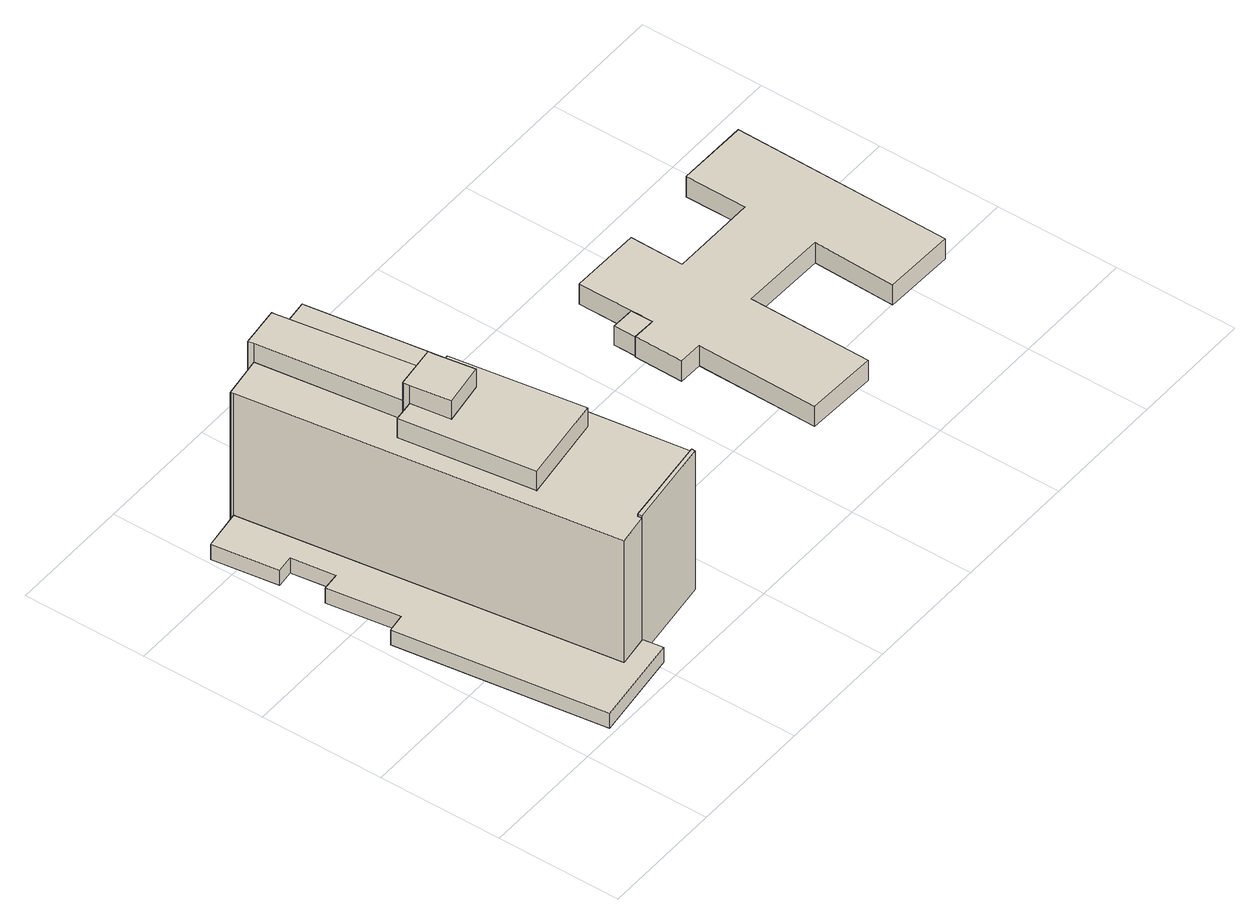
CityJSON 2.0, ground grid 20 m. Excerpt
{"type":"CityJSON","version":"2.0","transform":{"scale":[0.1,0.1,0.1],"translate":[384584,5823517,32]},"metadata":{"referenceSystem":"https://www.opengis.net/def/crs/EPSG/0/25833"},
"CityObjects":{
"building1":{"type":"Building","attributes":{"Gemeindeschluessel":"11000012","function":"31001_2020"},"address":[{"country":"Germany","locality":"Berlin","thoroughfareNumber":"1 (32)","thoroughfareName":"Flughafen Tegel"}],"children":["building1-1","building1-2","building1-3","building1-4","building1-5","building1-6","building1-7"]},
"building1-1":{"type":"BuildingPart","attributes":{"BezugspunktDach":"2200","measuredHeight":25.94,"storeysAboveGround":8},"parents":["building1"],"geometry":[{"type":"MultiSurface","lod":"1","boundaries":[[[0,1,2,3]],[[4,5,6,7]],[[8,9,3,2]],[[5,4,2,1]],[[6,5,1,0]],[[7,9,10,11,0,3]],[[4,7,9,8]],[[6,11,10,9,7]]]}]},
"building1-2":{"type":"BuildingPart","attributes":{"BezugspunktDach":"2200","measuredHeight":29.04,"storeysAboveGround":8},"parents":["building1"],"geometry":[{"type":"MultiSurface","lod":"1","boundaries":[[[12,13,14,15,16,17,18,19]],[[20,21,22,23,24,25,26,27]],[[28,29,30,19,18]],[[21,20,31,32]],[[22,21,33,32,34]],[[23,22,34,35,15]],[[36,37,15,14]],[[26,38,39,13,12]],[[30,38,26,12,19]],[[20,27,30,29,28]],[[32,31,18,17]],[[34,32,33,17,16]],[[16,15,35,34]],[[24,23,40,37,36]],[[24,41,36,39,25]],[[25,39,38,26]],[[27,26,38,30]]]}]},
"building1-3":{"type":"BuildingPart","attributes":{"BezugspunktDach":"2200","measuredHeight":28.81,"storeysAboveGround":8},"parents":["building1"],"geometry":[{"type":"MultiSurface","lod":"1","boundaries":[[[42,43,44,45,46,47]],[[48,49,50,51,52,53]],[[48,53,47,46]],[[49,48,46,45]],[[50,54,55,45,44]],[[51,50,44,56,57]],[[58,59,60,43,42]],[[53,52,42,47]],[[49,55,54,50]],[[57,56,44,43]],[[52,51,60,59,58]]]}]},
"building1-4":{"type":"BuildingPart","attributes":{"BezugspunktDach":"2200","measuredHeight":25.68,"storeysAboveGround":8},"parents":["building1"],"geometry":[{"type":"MultiSurface","lod":"1","boundaries":[[[61,62,10,9,8,63,64,65,66,67,55,54,37,36,39,38,30,29,59,58,68]],[[69,70,20,27,26,25,24,23,71,72,73,74,75,76,77,78,79,80,81,82,83]],[[69,83,68,58]],[[70,69,52,51,59]],[[20,70,57,31,84]],[[25,26,25,85]],[[24,25,39,25,24,36]],[[23,24,36,24,23,37]],[[71,23,86,35,56]],[[72,71,50,49,87]],[[73,72,55,67]],[[74,73,67,66]],[[75,74,66,65]],[[76,75,65,64]],[[77,88,89,76,64,63]],[[78,77,63,8]],[[79,78,90,4,7]],[[80,79,7,6,10]],[[91,92,10,62]],[[81,80,93,6,94]],[[95,96,91,62,61]],[[82,81,94,95]],[[83,82,61,68]],[[58,59,51,52]],[[84,31,57,59,29]],[[27,20,29,30]],[[26,27,30,38]],[[85,25,26,38,39]],[[56,35,86,37,54]],[[87,49,50,97,54,55]],[[76,89,88,77]],[[7,4,90,8,9]],[[98,9,10,6,7]],[[94,6,93,92,91]],[[94,91,96,95]]]}]},
"building1-5":{"type":"BuildingPart","attributes":{"BezugspunktDach":"2200","measuredHeight":2.81,"storeysAboveGround":8},"parents":["building1"],"geometry":[{"type":"MultiSurface","lod":"1","boundaries":[[[99,100,101,102,103,104,105,106,92,91,96,107]],[[95,94,6,108,109,110,111,112,113,114,115,116]],[[95,116,107,96]],[[108,6,92,106]],[[109,108,106,105]],[[110,109,105,104]],[[111,110,104,103]],[[112,111,103,102]],[[113,112,102,101]],[[114,113,101,100]],[[115,114,100,99]],[[116,115,99,107]],[[95,96,91,94]],[[117,6,94,91,92]]]}]},
"building1-6":{"type":"BuildingPart","attributes":{"BezugspunktDach":"2200","measuredHeight":3.46,"storeysAboveGround":8},"parents":["building1"],"geometry":[{"type":"MultiSurface","lod":"1","boundaries":[[[88,118,119,89]],[[120,121,122,123]],[[120,123,89,119]],[[121,120,119,118]],[[122,121,118,88]],[[123,122,77,76]],[[76,77,88,89]]]}]},
"building1-7":{"type":"BuildingPart","attributes":{"BezugspunktDach":"2200","measuredHeight":31.97,"storeysAboveGround":8},"parents":["building1"],"geometry":[{"type":"MultiSurface","lod":"1","boundaries":[[[124,125,126,127,128,129]],[[56,35,34,32,31,57]],[[44,43,129,128]],[[37,54,128,127]],[[16,15,35,127,126]],[[32,17,16,34,126,125]],[[18,17,125,124]],[[59,29,124,129]],[[56,57,43,44]],[[130,35,56,54,37]],[[34,35,15,16]],[[34,16,17,32]],[[31,32,131,17,18]],[[57,31,29,59]]]}]},
"building2":{"type":"Building","attributes":{"Gemeindeschluessel":"11000012","BezugspunktDach":"2200","function":"51009_1610","measuredHeight":3.5,"storeysAboveGround":0},"address":[{"country":"Germany","locality":"Berlin"}],"geometry":[{"type":"Solid","lod":"1","boundaries":[[[[132,133,134,135]],[[136,137,138,139]],[[136,139,135,134]],[[137,136,134,133]],[[138,137,133,132]],[[139,138,132,135]]]]}]},
"building3":{"type":"Building","attributes":{"Gemeindeschluessel":"11000012","BezugspunktDach":"2200","function":"31001_2020","measuredHeight":3.76,"storeysAboveGround":1},"address":[{"country":"Germany","locality":"Berlin","thoroughfareNumber":"1 (33)","thoroughfareName":"Flughafen Tegel"}],"geometry":[{"type":"Solid","lod":"1","boundaries":[[[[140,141,142,143,144,145,146,147,148,149,150,151,152,153,154,155,156]],[[157,158,159,160,161,162,163,164,165,166,167,168,169,170,171,172,173]],[[157,173,156,155]],[[158,157,155,154]],[[159,158,154,153]],[[160,159,153,152]],[[161,160,152,151]],[[162,161,151,150]],[[163,162,150,149]],[[164,163,149,148]],[[165,164,148,147]],[[166,165,147,146]],[[167,166,146,145]],[[168,167,145,144]],[[169,168,144,143]],[[170,169,143,142]],[[171,170,142,141]],[[172,171,141,140]],[[173,172,140,156]]]]}]}
},
"vertices":[
[203,58,272],[348,77,272],[348,83,272],[202,65,272],[348,83,13],[348,77,13],[203,58,13],[202,65,13],[348,83,268],[202,65,268],[203,58,268],[203,58,76],
[161,205,303],[303,225,303],[271,438,303],[235,433,303],[245,370,303],[175,359,303],[166,423,303],[132,419,303],[166,423,12],[175,359,12],[245,370,12],[235,433,12],[271,438,12],[303,225,12],[161,205,12],[132,419,12],[166,423,97],[166,423,268],[132,419,268],[166,423,17],[175,359,17],[175,359,95],[245,370,17],[235,433,17],[271,438,268],[235,433,268],[161,205,268],[303,225,268],[235,433,76],[271,438,149],
[135,663,303],[165,434,303],[234,443,303],[198,677,303],[198,680,303],[133,672,303],[198,680,15],[198,677,15],[234,443,15],[165,434,15],[135,663,15],[133,672,15],[234,443,268],[198,677,268],[234,443,17],[165,434,17],[135,663,268],[165,434,268],[165,434,206],
[69,648,268],[152,51,268],[322,277,268],[266,675,268],[266,679,268],[216,673,268],[215,680,268],[68,653,268],[135,663,12],[165,434,12],[234,443,12],[198,677,12],[215,680,12],[216,673,12],[266,679,12],[266,675,12],[322,277,12],[348,83,12],[202,65,12],[203,58,12],[152,51,12],[69,648,12],[68,653,12],[166,423,124],[303,225,158],[235,433,163],[198,677,18],[322,277,44],[266,675,44],[348,83,142],[152,51,41],[203,58,41],[203,58,16],[152,51,13],[69,648,13],[69,648,41],[234,443,222],[202,65,141],
[19,533,41],[47,536,41],[57,466,41],[28,463,41],[44,347,41],[15,343,41],[60,7,41],[208,26,41],[4,639,41],[208,26,13],[60,7,13],[15,343,13],[44,347,13],[28,463,13],[57,466,13],[47,536,13],[19,533,13],[4,639,13],[203,58,27],
[372,285,44],[317,682,44],[317,682,9],[372,285,9],[322,277,9],[266,675,9],
[166,423,337],[175,359,337],[245,370,337],[235,433,337],[234,443,337],[165,434,337],[235,433,97],[175,359,240],
[706,415,49],[706,451,49],[668,452,49],[668,416,49],[668,452,14],[706,451,14],[706,415,14],[668,416,14],
[706,336,50],[703,139,50],[819,135,50],[821,334,50],[962,331,50],[958,197,50],[1073,194,50],[1078,547,50],[962,549,50],[962,449,50],[820,450,50],[821,537,50],[706,539,50],[706,451,50],[706,415,50],[668,416,50],[667,337,50],[668,416,12],[706,415,12],[706,451,12],[706,539,12],[821,537,12],[820,450,12],[962,449,12],[962,549,12],[1078,547,12],[1073,194,12],[958,197,12],[962,331,12],[821,334,12],[819,135,12],[703,139,12],[706,336,12],[667,337,12]
]}
